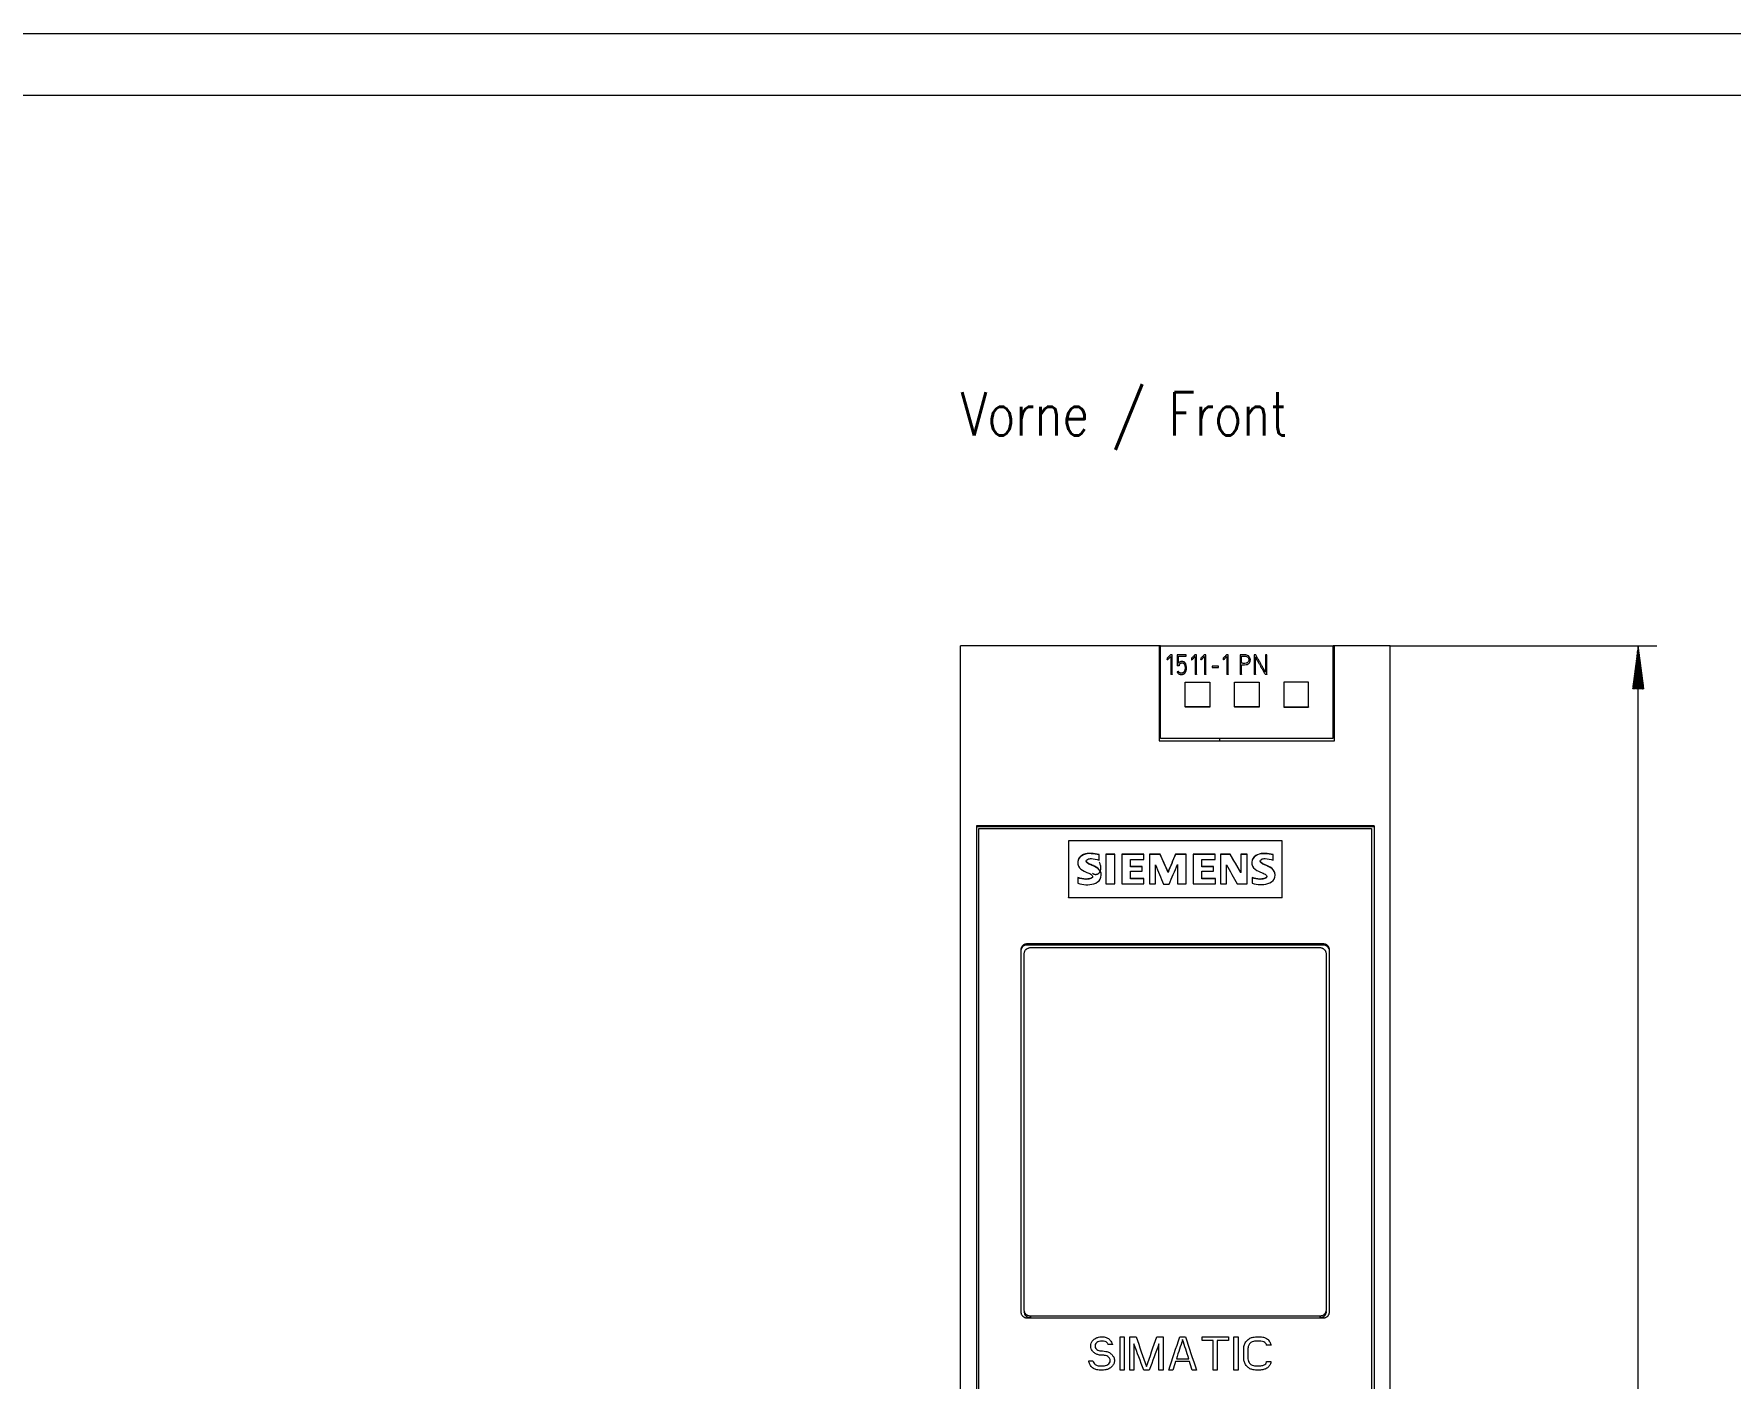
# Model space of a CAD drawing. Header units: millimetres. Extents: x 0 to 594, y 0 to 420.
# Drawn here: x 159.9 to 297.3, y 311.1 to 420 of the extents above; entities that cross this region are included whole.
import ezdxf

# ---------------------------------------------------------------- set-up
doc = ezdxf.new("R2010")
doc.units = ezdxf.units.MM
for name, color, linetype in [('1', 7, 'Continuous'), ('200', 7, 'Continuous'), ('201', 7, 'Continuous')]:
    doc.layers.add(name, color=color, linetype=linetype)
doc.styles.add('latin_extended', font='simplex.shx')

msp = doc.modelspace()

# ---------------------------------------------------------------- hatches: boundary and pattern name
at = {"layer": '200', "linetype": 'Continuous', "lineweight": 13}
h = msp.add_hatch(dxfattribs=at)
h.set_pattern_fill('ANSI31', scale=0.0062, style=0)
h.paths.add_polyline_path([(289.84, 370.44), (290.3, 366.94), (289.38, 366.94)], flags=0)

# ---------------------------------------------------------------- linework, layer by layer
at = {"layer": '1', "color": 7, "linetype": 'Continuous', "lineweight": 13}
for p, q in [((234.94, 228.44), (234.94, 370.44)), ((251.04, 370.44), (234.94, 370.44)), ((251.04, 370.44), (251.04, 362.74)), ((251.14, 370.44), (251.04, 370.44)), ((251.14, 362.94), (251.14, 370.44)), ((251.14, 370.44), (265.14, 370.44)), ((252.09, 369.7), (251.95, 369.7)), ((251.98, 369.56), (251.98, 368.12)), ((252.09, 368.12), (252.09, 369.7)), ((252.49, 369.71), (252.49, 368.83)), ((253.23, 369.71), (252.49, 369.71)), ((252.6, 369.01), (252.6, 369.6)), ((252.6, 369.6), (253.23, 369.6)), ((253.23, 369.6), (253.23, 369.71)), ((254.07, 369.7), (253.93, 369.7)), ((253.96, 369.56), (253.96, 368.12)), ((254.07, 368.12), (254.07, 369.7)), ((254.82, 369.7), (254.68, 369.7)), ((254.71, 369.56), (254.71, 368.12)), ((254.82, 368.12), (254.82, 369.7)), ((256.63, 369.7), (256.49, 369.7)), ((256.52, 369.56), (256.52, 368.12)), ((256.63, 368.12), (256.63, 369.7)), ((257.6, 369.71), (257.6, 368.12)), ((257.72, 369.01), (257.72, 369.59)), ((258.86, 369.71), (258.72, 369.71)), ((258.72, 369.71), (258.72, 368.12)), ((258.83, 368.12), (258.83, 369.53)), ((259.76, 369.71), (259.64, 369.71)), ((259.64, 369.71), (259.64, 368.3)), ((259.76, 368.12), (259.76, 369.71)), ((265.14, 362.94), (265.14, 370.44)), ((265.24, 370.44), (265.14, 370.44)), ((265.24, 362.74), (265.24, 370.44)), ((269.74, 370.44), (265.24, 370.44)), ((269.74, 231.44), (269.74, 370.44)), ((251.14, 368.74), (251.04, 368.74)), ((251.68, 369.42), (251.68, 369.3)), ((251.68, 369.42), (251.68, 369.41)), ((251.68, 369.41), (251.68, 369.29)), ((251.68, 369.3), (251.68, 369.29)), ((252.49, 368.83), (252.66, 368.83)), ((252.49, 368.83), (252.49, 368.82)), ((252.59, 368.36), (252.49, 368.31)), ((252.49, 368.31), (252.49, 368.3)), ((252.66, 368.83), (252.67, 368.88)), ((252.66, 368.82), (252.67, 368.87)), ((252.66, 368.83), (252.66, 368.82)), ((252.67, 368.88), (252.67, 368.87)), ((253.25, 368.62), (253.25, 368.63)), ((253.66, 369.42), (253.67, 369.3)), ((253.66, 369.42), (253.66, 369.41)), ((253.66, 369.41), (253.67, 369.29)), ((253.67, 369.3), (253.67, 369.29)), ((254.41, 369.42), (254.42, 369.3)), ((254.41, 369.42), (254.41, 369.41)), ((254.41, 369.41), (254.42, 369.29)), ((254.42, 369.3), (254.42, 369.29)), ((255.84, 368.78), (255.33, 368.78)), ((255.33, 368.78), (255.33, 368.67)), ((255.33, 368.67), (255.33, 368.66)), ((255.33, 368.67), (255.84, 368.67)), ((255.84, 368.67), (255.84, 368.78)), ((255.84, 368.67), (255.84, 368.66)), ((256.22, 369.42), (256.23, 369.3)), ((256.22, 369.42), (256.22, 369.41)), ((256.22, 369.41), (256.23, 369.29)), ((256.23, 369.3), (256.23, 369.29)), ((257.72, 368.12), (257.72, 368.9)), ((257.72, 368.9), (257.72, 368.9)), ((258.42, 369.28), (258.42, 369.29)), ((265.24, 368.74), (265.14, 368.74)), ((251.98, 368.12), (251.98, 368.1)), ((251.98, 368.12), (252.09, 368.12)), ((252.09, 368.12), (252.09, 368.1)), ((253.14, 365.48), (253.14, 367.48)), ((253.14, 367.48), (255.14, 367.48)), ((253.96, 368.12), (253.96, 368.1)), ((253.96, 368.12), (254.07, 368.12)), ((254.07, 368.12), (254.07, 368.1)), ((254.71, 368.12), (254.71, 368.1)), ((254.71, 368.12), (254.82, 368.12)), ((254.82, 368.12), (254.82, 368.1)), ((255.14, 367.48), (255.14, 365.48)), ((256.52, 368.12), (256.52, 368.1)), ((256.52, 368.12), (256.63, 368.12)), ((256.63, 368.12), (256.63, 368.1)), ((257.14, 365.48), (257.14, 367.48)), ((257.14, 367.48), (259.14, 367.48)), ((257.6, 368.12), (257.6, 368.11)), ((257.6, 368.12), (257.72, 368.12)), ((257.72, 368.12), (257.72, 368.11)), ((258.72, 368.12), (258.83, 368.12)), ((258.72, 368.12), (258.72, 368.11)), ((258.83, 368.12), (258.83, 368.11)), ((259.14, 367.48), (259.14, 365.48)), ((259.62, 368.12), (259.76, 368.12)), ((259.62, 368.12), (259.62, 368.11)), ((259.76, 368.12), (259.76, 368.11)), ((261.14, 367.48), (261.14, 365.48)), ((263.14, 367.48), (261.14, 367.48)), ((263.14, 365.48), (263.14, 367.48)), ((255.14, 365.48), (253.14, 365.48)), ((253.14, 365.48), (253.14, 365.45)), ((255.14, 365.45), (253.14, 365.45)), ((255.14, 365.48), (255.14, 365.45)), ((257.14, 365.48), (257.14, 365.45)), ((259.14, 365.48), (257.14, 365.48)), ((259.14, 365.45), (257.14, 365.45)), ((259.14, 365.48), (259.14, 365.45)), ((261.14, 365.48), (261.14, 365.45)), ((261.14, 365.48), (263.14, 365.48)), ((261.14, 365.45), (263.14, 365.45)), ((263.14, 365.48), (263.14, 365.45)), ((251.14, 362.94), (251.04, 362.94)), ((251.04, 362.74), (265.24, 362.74)), ((255.94, 362.74), (255.94, 362.94)), ((269.75, 363.98), (269.74, 363.98)), ((269.75, 363.98), (269.74, 363.98)), ((269.74, 362.36), (269.75, 362.36)), ((269.74, 362.36), (269.75, 362.36)), ((236.24, 355.84), (236.24, 243.99)), ((268.44, 355.84), (236.24, 355.84)), ((268.44, 355.84), (268.44, 243.99)), ((268.44, 355.77), (236.24, 355.77)), ((236.44, 306.54), (236.44, 355.63)), ((236.44, 355.63), (268.24, 355.63)), ((243.69, 354.64), (243.69, 350.04)), ((260.99, 354.64), (243.69, 354.64)), ((260.99, 350.04), (260.99, 354.64)), ((268.24, 355.63), (268.24, 306.54)), ((246.18, 353.06), (246.18, 353.52)), ((246.72, 353.55), (246.72, 351.14)), ((247.46, 353.55), (246.72, 353.55)), ((247.46, 353.53), (246.72, 353.53)), ((247.46, 351.14), (247.46, 353.55)), ((248.02, 353.55), (248.02, 351.14)), ((249.79, 353.55), (248.02, 353.55)), ((249.79, 353.53), (248.02, 353.53)), ((248.71, 353.12), (249.79, 353.12)), ((248.71, 352.55), (248.71, 353.12)), ((249.79, 353.12), (249.79, 353.55)), ((250.25, 353.55), (250.25, 351.14)), ((251.12, 353.55), (250.25, 353.55)), ((251.12, 353.53), (250.25, 353.53)), ((251.12, 353.53), (251.12, 353.55)), ((252.35, 353.53), (252.35, 353.55)), ((253.22, 353.55), (252.35, 353.55)), ((253.22, 353.53), (252.35, 353.53)), ((253.22, 351.14), (253.22, 353.55)), ((253.78, 353.55), (253.78, 351.14)), ((255.57, 353.55), (253.78, 353.55)), ((255.57, 353.53), (253.78, 353.53)), ((254.5, 353.12), (255.57, 353.12)), ((254.5, 352.55), (254.5, 353.12)), ((255.57, 353.12), (255.57, 353.55)), ((256.01, 353.55), (256.01, 351.14)), ((256.8, 353.55), (256.01, 353.55)), ((256.8, 353.53), (256.01, 353.53)), ((256.8, 353.53), (256.8, 353.55)), ((257.65, 353.55), (257.65, 352.07)), ((258.16, 353.55), (257.65, 353.55)), ((258.16, 353.53), (257.65, 353.53)), ((258.16, 351.14), (258.16, 353.55)), ((260.26, 353.06), (260.26, 353.52)), ((245.13, 353), (245.13, 352.98)), ((245.55, 352.65), (245.72, 352.65)), ((245.65, 351.73), (245.65, 351.75)), ((248.71, 352.53), (248.71, 352.55)), ((249.66, 352.55), (248.71, 352.55)), ((249.66, 352.53), (248.71, 352.53)), ((248.71, 352.17), (249.66, 352.17)), ((248.71, 351.58), (248.71, 352.17)), ((249.66, 352.17), (249.66, 352.55)), ((250.74, 351.14), (250.74, 352.68)), ((251.76, 352.07), (251.76, 352.09)), ((252.53, 352.71), (252.53, 351.14)), ((254.5, 352.53), (254.5, 352.55)), ((255.45, 352.55), (254.5, 352.55)), ((255.45, 352.53), (254.5, 352.53)), ((254.5, 352.17), (255.45, 352.17)), ((254.5, 351.58), (254.5, 352.17)), ((255.45, 352.17), (255.45, 352.55)), ((256.5, 351.14), (256.5, 352.68)), ((257.65, 352.04), (257.65, 352.07)), ((259.23, 352.99), (259.23, 352.97)), ((259.76, 351.73), (259.76, 351.75)), ((244.46, 351.66), (244.46, 351.2)), ((246.72, 351.14), (247.46, 351.14)), ((248.02, 351.14), (249.81, 351.14)), ((248.71, 351.56), (248.71, 351.58)), ((249.81, 351.58), (248.71, 351.58)), ((249.81, 351.56), (248.71, 351.56)), ((249.81, 351.14), (249.81, 351.58)), ((250.25, 351.14), (250.74, 351.14)), ((251.4, 351.12), (251.84, 351.12)), ((252.53, 351.14), (253.22, 351.14)), ((253.78, 351.14), (255.6, 351.14)), ((254.5, 351.56), (254.5, 351.58)), ((255.6, 351.58), (254.5, 351.58)), ((255.6, 351.56), (254.5, 351.56)), ((255.6, 351.14), (255.6, 351.58)), ((256.01, 351.14), (256.5, 351.14)), ((257.37, 351.14), (258.16, 351.14)), ((258.57, 351.66), (258.57, 351.2)), ((243.69, 350.02), (243.69, 350.04)), ((243.69, 350.04), (260.99, 350.04)), ((260.99, 350.02), (243.69, 350.02)), ((260.99, 350.02), (260.99, 350.04)), ((264.34, 346.28), (240.34, 346.28)), ((264.34, 346.19), (240.34, 346.19)), ((239.84, 345.78), (239.84, 316.48)), ((240.09, 345.45), (240.09, 316.65)), ((264.59, 316.65), (264.59, 345.45)), ((264.84, 316.48), (264.84, 345.78)), ((240.34, 315.98), (264.34, 315.98)), ((245.51, 313.7), (245.51, 313.7)), ((247.25, 313.82), (246.92, 313.82)), ((246.92, 313.82), (246.92, 313.81)), ((247.25, 313.82), (247.25, 313.81)), ((247.87, 314.45), (248.21, 314.45)), ((247.87, 311.75), (247.87, 314.45)), ((248.21, 314.45), (248.21, 311.75)), ((248.66, 314.45), (249.17, 314.45)), ((248.66, 311.75), (248.66, 314.45)), ((249, 313.88), (249, 311.75)), ((250.85, 314.45), (251.36, 314.45)), ((251.02, 311.75), (251.02, 313.88)), ((251.36, 314.45), (251.36, 311.75)), ((252.71, 314.45), (253.16, 314.45)), ((252.94, 314.22), (252.94, 314.21)), ((254.51, 314.16), (254.51, 314.45)), ((254.51, 314.45), (256.65, 314.45)), ((255.41, 314.16), (254.51, 314.16)), ((255.41, 311.75), (255.41, 314.16)), ((255.75, 314.16), (255.75, 311.75)), ((256.65, 314.16), (255.75, 314.16)), ((256.65, 314.45), (256.65, 314.16)), ((257.1, 311.75), (257.1, 314.45)), ((257.1, 314.45), (257.44, 314.45)), ((257.44, 314.45), (257.44, 311.75)), ((257.88, 313.39), (257.88, 313.39)), ((259.74, 313.76), (259.74, 313.75)), ((260.08, 313.76), (259.74, 313.76)), ((260.08, 313.76), (260.08, 313.75)), ((245.34, 312.5), (245.34, 312.49)), ((245.34, 312.5), (245.68, 312.5)), ((247.42, 312.52), (247.42, 312.53)), ((253.5, 312.44), (252.37, 312.44)), ((252.43, 312.67), (253.44, 312.67)), ((259.74, 312.44), (260.08, 312.44)), ((260.08, 312.44), (260.08, 312.43)), ((248.21, 311.75), (247.87, 311.75)), ((249, 311.75), (248.66, 311.75)), ((250.24, 311.75), (249.79, 311.75)), ((251.36, 311.75), (251.02, 311.75)), ((252.15, 311.75), (251.81, 311.75)), ((254.06, 311.75), (253.72, 311.75)), ((255.75, 311.75), (255.41, 311.75)), ((257.44, 311.75), (257.1, 311.75))]:
    msp.add_line(p, q, dxfattribs=at)
at = {"layer": '1', "color": 7, "linetype": 'Continuous', "lineweight": 25}
for p, q in [((240.34, 346.28), (240.34, 346.19)), ((264.34, 346.28), (264.34, 346.19)), ((240.59, 316.15), (240.59, 316.01)), ((264.09, 316.15), (264.09, 316.01))]:
    msp.add_line(p, q, dxfattribs=at)
at = {"layer": '1', "color": 7, "linetype": 'Continuous', "lineweight": 13}
for points, knots in [([(251.95, 369.7), (251.93, 369.68), (251.91, 369.65), (251.86, 369.6), (251.8, 369.54), (251.74, 369.47), (251.7, 369.44), (251.68, 369.42)], [0, 0, 0, 0, 0.162858, 0.31798, 0.564745, 0.81675, 1, 1, 1, 1]), ([(251.68, 369.3), (251.69, 369.3), (251.69, 369.31), (251.7, 369.31), (251.71, 369.31), (251.72, 369.31), (251.74, 369.33), (251.76, 369.34), (251.78, 369.36), (251.81, 369.39), (251.84, 369.42), (251.88, 369.46), (251.92, 369.51), (251.96, 369.54), (251.98, 369.56)], [0, 0, 0, 0, 0.016663, 0.036768, 0.060496, 0.092617, 0.138787, 0.199552, 0.277115, 0.3736, 0.489098, 0.629203, 0.799496, 1, 1, 1, 1]), ([(253.93, 369.7), (253.92, 369.68), (253.89, 369.65), (253.84, 369.6), (253.78, 369.54), (253.72, 369.47), (253.68, 369.44), (253.66, 369.42)], [0, 0, 0, 0, 0.162858, 0.31798, 0.564745, 0.81675, 1, 1, 1, 1]), ([(253.67, 369.3), (253.67, 369.3), (253.68, 369.31), (253.68, 369.31), (253.69, 369.31), (253.71, 369.31), (253.72, 369.33), (253.74, 369.34), (253.76, 369.36), (253.79, 369.39), (253.82, 369.42), (253.86, 369.46), (253.91, 369.51), (253.94, 369.54), (253.96, 369.56)], [0, 0, 0, 0, 0.016663, 0.036768, 0.060496, 0.092617, 0.138787, 0.199552, 0.277115, 0.3736, 0.489098, 0.629203, 0.799496, 1, 1, 1, 1]), ([(254.68, 369.7), (254.67, 369.68), (254.64, 369.65), (254.59, 369.6), (254.53, 369.54), (254.47, 369.47), (254.43, 369.44), (254.41, 369.42)], [0, 0, 0, 0, 0.162858, 0.31798, 0.564745, 0.81675, 1, 1, 1, 1]), ([(254.42, 369.3), (254.42, 369.3), (254.43, 369.31), (254.43, 369.31), (254.44, 369.31), (254.46, 369.31), (254.47, 369.33), (254.49, 369.34), (254.51, 369.36), (254.54, 369.39), (254.57, 369.42), (254.61, 369.46), (254.66, 369.51), (254.69, 369.54), (254.71, 369.56)], [0, 0, 0, 0, 0.016663, 0.036768, 0.060496, 0.092617, 0.138787, 0.199552, 0.277115, 0.3736, 0.489098, 0.629203, 0.799496, 1, 1, 1, 1]), ([(256.49, 369.7), (256.48, 369.68), (256.45, 369.65), (256.4, 369.6), (256.34, 369.54), (256.28, 369.47), (256.24, 369.44), (256.22, 369.42)], [0, 0, 0, 0, 0.162858, 0.31798, 0.564745, 0.81675, 1, 1, 1, 1]), ([(256.23, 369.3), (256.23, 369.3), (256.24, 369.31), (256.24, 369.31), (256.25, 369.31), (256.27, 369.31), (256.28, 369.33), (256.3, 369.34), (256.32, 369.36), (256.35, 369.39), (256.38, 369.42), (256.42, 369.46), (256.47, 369.51), (256.5, 369.54), (256.52, 369.56)], [0, 0, 0, 0, 0.016663, 0.036768, 0.060496, 0.092617, 0.138787, 0.199552, 0.277115, 0.3736, 0.489098, 0.629203, 0.799496, 1, 1, 1, 1]), ([(257.72, 368.9), (257.76, 368.9), (257.88, 368.9), (258.06, 368.89), (258.24, 368.95), (258.35, 369.05), (258.43, 369.2), (258.43, 369.38), (258.35, 369.55), (258.22, 369.66), (258.05, 369.71), (257.91, 369.7), (257.76, 369.71), (257.66, 369.71), (257.6, 369.71)], [0, 0, 0, 0, 0.064511, 0.182377, 0.270461, 0.342666, 0.415214, 0.51664, 0.603594, 0.693246, 0.767309, 0.856194, 0.90688, 1, 1, 1, 1]), ([(257.72, 369.59), (257.76, 369.59), (257.87, 369.59), (258.03, 369.6), (258.17, 369.55), (258.26, 369.47), (258.31, 369.36), (258.31, 369.24), (258.27, 369.13), (258.18, 369.06), (258.04, 369), (257.88, 369.01), (257.76, 369.01), (257.72, 369.01)], [0, 0, 0, 0, 0.084473, 0.223376, 0.307106, 0.377633, 0.462213, 0.538184, 0.617443, 0.69261, 0.751352, 0.915527, 1, 1, 1, 1]), ([(258.83, 369.53), (258.83, 369.52), (258.84, 369.5), (258.86, 369.46), (258.89, 369.42), (258.92, 369.36), (258.95, 369.3), (258.99, 369.24), (259.03, 369.17), (259.07, 369.09), (259.12, 369.01), (259.16, 368.93), (259.21, 368.85), (259.28, 368.72), (259.37, 368.56), (259.49, 368.34), (259.58, 368.19), (259.62, 368.12)], [0, 0, 0, 0, 0.017881, 0.043036, 0.075471, 0.113785, 0.156579, 0.203853, 0.254825, 0.308715, 0.365522, 0.423995, 0.482881, 0.542179, 0.685414, 0.838021, 1, 1, 1, 1]), ([(259.64, 368.3), (259.64, 368.31), (259.63, 368.33), (259.61, 368.37), (259.58, 368.41), (259.55, 368.47), (259.52, 368.53), (259.48, 368.59), (259.44, 368.67), (259.4, 368.74), (259.35, 368.82), (259.31, 368.9), (259.26, 368.98), (259.19, 369.11), (259.1, 369.27), (258.98, 369.48), (258.9, 369.63), (258.86, 369.71)], [0, 0, 0, 0, 0.019057, 0.045144, 0.078261, 0.117077, 0.160259, 0.207807, 0.259003, 0.31313, 0.370188, 0.428711, 0.487234, 0.545757, 0.688172, 0.839586, 1, 1, 1, 1]), ([(252.49, 368.31), (252.5, 368.3), (252.52, 368.27), (252.54, 368.23), (252.58, 368.19), (252.61, 368.17), (252.64, 368.15), (252.68, 368.13), (252.71, 368.12), (252.75, 368.11), (252.78, 368.11), (252.81, 368.11), (252.83, 368.11), (252.86, 368.11), (252.91, 368.11), (252.96, 368.12), (253.01, 368.14), (253.06, 368.17), (253.1, 368.2), (253.14, 368.24), (253.17, 368.29), (253.2, 368.35), (253.22, 368.41), (253.24, 368.47), (253.25, 368.55), (253.25, 368.65), (253.24, 368.77), (253.22, 368.91), (253.17, 369.02), (253.1, 369.1), (253.01, 369.15), (252.93, 369.16), (252.87, 369.16), (252.84, 369.15), (252.8, 369.15), (252.77, 369.14), (252.74, 369.13), (252.71, 369.11), (252.69, 369.1), (252.67, 369.08), (252.65, 369.07), (252.63, 369.05), (252.61, 369.03), (252.6, 369.02), (252.6, 369.01)], [0, 0, 0, 0, 0.024069, 0.045895, 0.065947, 0.084694, 0.102332, 0.119106, 0.135048, 0.150058, 0.164263, 0.177124, 0.187995, 0.196882, 0.221955, 0.246228, 0.270266, 0.294235, 0.318316, 0.3431, 0.368916, 0.395996, 0.424718, 0.455141, 0.487371, 0.521739, 0.59301, 0.653818, 0.706175, 0.751859, 0.794087, 0.838462, 0.856298, 0.873015, 0.888721, 0.903495, 0.9174, 0.930548, 0.943125, 0.955271, 0.967063, 0.978466, 0.989425, 1, 1, 1, 1]), ([(252.67, 368.88), (252.67, 368.88), (252.67, 368.89), (252.67, 368.9), (252.67, 368.92), (252.68, 368.93), (252.69, 368.95), (252.71, 368.97), (252.73, 368.99), (252.76, 369.01), (252.79, 369.02), (252.82, 369.04), (252.87, 369.04), (252.91, 369.05), (252.96, 369.04), (253, 369.03), (253.04, 369), (253.06, 368.96), (253.09, 368.92), (253.1, 368.88), (253.12, 368.83), (253.13, 368.79), (253.13, 368.74), (253.14, 368.7), (253.14, 368.66), (253.14, 368.61), (253.14, 368.57), (253.13, 368.52), (253.12, 368.47), (253.11, 368.42), (253.09, 368.38), (253.07, 368.34), (253.04, 368.31), (253.01, 368.28), (252.98, 368.25), (252.94, 368.23), (252.9, 368.22), (252.86, 368.22), (252.83, 368.22), (252.8, 368.22), (252.78, 368.22), (252.75, 368.23), (252.73, 368.23), (252.71, 368.24), (252.69, 368.25), (252.66, 368.27), (252.64, 368.29), (252.63, 368.31), (252.61, 368.33), (252.6, 368.35), (252.59, 368.36)], [0, 0, 0, 0, 0.003835, 0.010291, 0.019409, 0.030552, 0.043292, 0.05784, 0.074033, 0.091897, 0.111744, 0.133944, 0.159245, 0.188187, 0.215554, 0.240583, 0.265389, 0.291021, 0.31727, 0.344637, 0.372616, 0.400483, 0.428409, 0.454895, 0.478324, 0.498718, 0.529219, 0.559061, 0.588457, 0.616902, 0.643928, 0.66984, 0.694837, 0.719271, 0.743714, 0.768159, 0.792837, 0.81861, 0.833136, 0.847541, 0.86185, 0.876011, 0.890073, 0.904195, 0.91847, 0.932995, 0.947925, 0.96372, 0.980987, 1, 1, 1, 1]), ([(246.18, 353.52), (245.76, 353.6), (245.31, 353.68), (244.71, 353.44), (244.53, 353.28), (244.41, 352.86), (244.44, 352.62), (244.71, 352.28), (244.92, 352.19), (245.22, 352.06), (245.32, 352.02), (245.52, 351.92), (245.64, 351.87), (245.66, 351.65), (245.52, 351.59), (245.31, 351.54), (245.2, 351.53), (244.88, 351.53), (244.67, 351.58), (244.46, 351.66)], [0, 0, 0, 0, 0.25, 0.25, 0.375, 0.375, 0.5, 0.5, 0.625, 0.625, 0.6875, 0.6875, 0.75, 0.75, 0.8125, 0.8125, 0.875, 0.875, 1, 1, 1, 1]), ([(246.18, 353.5), (245.76, 353.58), (245.31, 353.66), (244.71, 353.42), (244.53, 353.26), (244.45, 352.98), (244.44, 352.91), (244.44, 352.85)], [0, 0, 0, 0, 0.604504, 0.604504, 0.906756, 0.906756, 1, 1, 1, 1]), ([(244.46, 351.2), (244.88, 351.07), (245.33, 351.02), (245.95, 351.22), (246.16, 351.34), (246.37, 351.72), (246.37, 351.96), (246.19, 352.35), (245.99, 352.48), (245.6, 352.67), (245.38, 352.73), (245.17, 352.9), (245.13, 352.95), (245.14, 353.06), (245.18, 353.1), (245.33, 353.18), (245.44, 353.19), (245.76, 353.19), (245.97, 353.13), (246.18, 353.06)], [0, 0, 0, 0, 0.25, 0.25, 0.375, 0.375, 0.5, 0.5, 0.625, 0.625, 0.75, 0.75, 0.78125, 0.78125, 0.8125, 0.8125, 0.875, 0.875, 1, 1, 1, 1]), ([(260.26, 353.52), (259.84, 353.59), (259.4, 353.68), (258.8, 353.42), (258.62, 353.26), (258.51, 352.84), (258.55, 352.61), (258.83, 352.27), (259.04, 352.18), (259.34, 352.05), (259.44, 352.01), (259.64, 351.92), (259.76, 351.86), (259.76, 351.64), (259.62, 351.59), (259.41, 351.54), (259.31, 351.53), (258.98, 351.53), (258.77, 351.58), (258.57, 351.66)], [0, 0, 0, 0, 0.25, 0.25, 0.375, 0.375, 0.5, 0.5, 0.625, 0.625, 0.6875, 0.6875, 0.75, 0.75, 0.8125, 0.8125, 0.875, 0.875, 1, 1, 1, 1]), ([(260.26, 353.5), (259.84, 353.57), (259.4, 353.66), (258.8, 353.4), (258.62, 353.24), (258.55, 352.97), (258.54, 352.91), (258.54, 352.84)], [0, 0, 0, 0, 0.608435, 0.608435, 0.912652, 0.912652, 1, 1, 1, 1]), ([(258.57, 351.2), (258.99, 351.08), (259.43, 351.03), (260.05, 351.23), (260.25, 351.34), (260.46, 351.73), (260.46, 351.97), (260.27, 352.35), (260.07, 352.48), (259.68, 352.67), (259.46, 352.72), (259.26, 352.9), (259.23, 352.95), (259.23, 353.06), (259.27, 353.1), (259.41, 353.18), (259.53, 353.19), (259.85, 353.18), (260.06, 353.14), (260.26, 353.06)], [0, 0, 0, 0, 0.25, 0.25, 0.375, 0.375, 0.5, 0.5, 0.625, 0.625, 0.75, 0.75, 0.78125, 0.78125, 0.8125, 0.8125, 0.875, 0.875, 1, 1, 1, 1]), ([(245.65, 351.73), (245.65, 351.62), (245.52, 351.57), (245.31, 351.52), (245.2, 351.51), (244.88, 351.51), (244.67, 351.55), (244.46, 351.63)], [0, 0, 0, 0, 0.245615, 0.245615, 0.497077, 0.497077, 1, 1, 1, 1]), ([(246.35, 351.83), (246.35, 351.94), (246.32, 352.04), (246.19, 352.33), (245.99, 352.46), (245.6, 352.65), (245.38, 352.7), (245.17, 352.88), (245.13, 352.93), (245.13, 352.98)], [0, 0, 0, 0, 0.176128, 0.176128, 0.543252, 0.543252, 0.910376, 0.910376, 1, 1, 1, 1]), ([(245.63, 352.01), (245.63, 352.01), (245.65, 351.99), (245.67, 351.97), (245.71, 351.95), (245.74, 351.94), (245.77, 351.93), (245.81, 351.92), (245.84, 351.92), (245.87, 351.91), (245.89, 351.91), (245.93, 351.91), (245.97, 351.92), (246.02, 351.93), (246.07, 351.95), (246.12, 351.97), (246.16, 352.01), (246.2, 352.05), (246.23, 352.1), (246.26, 352.16), (246.28, 352.22), (246.3, 352.28), (246.31, 352.35), (246.31, 352.46), (246.31, 352.58), (246.28, 352.72), (246.23, 352.82), (246.19, 352.88), (246.17, 352.9)], [0, 0, 0, 0, 0.007702, 0.035078, 0.060831, 0.085325, 0.108603, 0.13052, 0.151262, 0.170042, 0.185916, 0.198893, 0.235504, 0.270947, 0.306046, 0.341046, 0.376209, 0.412398, 0.450094, 0.489636, 0.531575, 0.575999, 0.623061, 0.673244, 0.777314, 0.866104, 0.942555, 1, 1, 1, 1]), ([(259.76, 351.73), (259.76, 351.73), (259.76, 351.73), (259.76, 351.62), (259.62, 351.57), (259.41, 351.52), (259.31, 351.51), (258.98, 351.51), (258.77, 351.56), (258.57, 351.63)], [0, 0, 0, 0, 0.000937, 0.000937, 0.250703, 0.250703, 0.500468, 0.500468, 1, 1, 1, 1]), ([(260.43, 351.83), (260.43, 351.94), (260.41, 352.04), (260.27, 352.33), (260.07, 352.46), (259.68, 352.65), (259.46, 352.7), (259.26, 352.88), (259.23, 352.92), (259.23, 352.97)], [0, 0, 0, 0, 0.179782, 0.179782, 0.546217, 0.546217, 0.912651, 0.912651, 1, 1, 1, 1]), ([(240.34, 346.28), (240.3, 346.28), (240.27, 346.27), (240.22, 346.27), (240.21, 346.26), (240.18, 346.25), (240.16, 346.25), (240.11, 346.23), (240.09, 346.21), (240.05, 346.19), (240.03, 346.18), (240.01, 346.16), (239.99, 346.14), (239.96, 346.11), (239.94, 346.08), (239.91, 346.04), (239.9, 346.03), (239.89, 346), (239.88, 345.99), (239.87, 345.96), (239.86, 345.94), (239.85, 345.91), (239.85, 345.89), (239.84, 345.85), (239.84, 345.81), (239.84, 345.78)], [0, 0, 0, 0, 0.125, 0.125, 0.1875, 0.1875, 0.25, 0.25, 0.375, 0.375, 0.4375, 0.4375, 0.5, 0.5, 0.625, 0.625, 0.6875, 0.6875, 0.75, 0.75, 0.8125, 0.8125, 0.875, 0.875, 1, 1, 1, 1]), ([(240.34, 346.19), (240.3, 346.19), (240.26, 346.19), (240.17, 346.16), (240.12, 346.14), (240.02, 346.08), (239.98, 346.05), (239.91, 345.96), (239.88, 345.91), (239.85, 345.8), (239.84, 345.75), (239.84, 345.69)], [0, 0, 0, 0, 0.140238, 0.140238, 0.355178, 0.355178, 0.570119, 0.570119, 0.785059, 0.785059, 1, 1, 1, 1]), ([(264.84, 345.78), (264.84, 345.81), (264.83, 345.85), (264.82, 345.89), (264.82, 345.91), (264.81, 345.94), (264.8, 345.96), (264.79, 346), (264.77, 346.03), (264.74, 346.07), (264.73, 346.08), (264.71, 346.11), (264.7, 346.12), (264.67, 346.16), (264.64, 346.18), (264.6, 346.2), (264.59, 346.21), (264.56, 346.23), (264.54, 346.23), (264.51, 346.25), (264.5, 346.25), (264.47, 346.26), (264.45, 346.27), (264.4, 346.27), (264.37, 346.28), (264.34, 346.28)], [0, 0, 0, 0, 0.125, 0.125, 0.1875, 0.1875, 0.25, 0.25, 0.375, 0.375, 0.4375, 0.4375, 0.5, 0.5, 0.625, 0.625, 0.6875, 0.6875, 0.75, 0.75, 0.8125, 0.8125, 0.875, 0.875, 1, 1, 1, 1]), ([(264.84, 345.69), (264.84, 345.73), (264.83, 345.76), (264.81, 345.85), (264.79, 345.91), (264.73, 346), (264.69, 346.05), (264.6, 346.11), (264.55, 346.14), (264.45, 346.18), (264.39, 346.19), (264.34, 346.19)], [0, 0, 0, 0, 0.140238, 0.140238, 0.355178, 0.355178, 0.570119, 0.570119, 0.785059, 0.785059, 1, 1, 1, 1]), ([(240.59, 345.95), (240.55, 345.95), (240.52, 345.95), (240.47, 345.94), (240.46, 345.93), (240.43, 345.92), (240.41, 345.92), (240.36, 345.9), (240.34, 345.88), (240.29, 345.86), (240.28, 345.85), (240.26, 345.83), (240.24, 345.82), (240.21, 345.78), (240.19, 345.76), (240.16, 345.71), (240.15, 345.7), (240.14, 345.67), (240.12, 345.64), (240.11, 345.61), (240.1, 345.58), (240.1, 345.56), (240.09, 345.52), (240.09, 345.48), (240.09, 345.45)], [0, 0, 0, 0, 0.125, 0.125, 0.1875, 0.1875, 0.25, 0.25, 0.375, 0.375, 0.4375, 0.4375, 0.5, 0.5, 0.625, 0.625, 0.6875, 0.6875, 0.75, 0.8125, 0.8125, 0.875, 0.875, 1, 1, 1, 1]), ([(264.59, 345.45), (264.59, 345.48), (264.58, 345.52), (264.57, 345.56), (264.57, 345.58), (264.56, 345.61), (264.55, 345.63), (264.54, 345.67), (264.52, 345.7), (264.49, 345.74), (264.48, 345.75), (264.46, 345.78), (264.45, 345.79), (264.42, 345.83), (264.39, 345.85), (264.35, 345.87), (264.34, 345.88), (264.31, 345.9), (264.28, 345.91), (264.25, 345.92), (264.22, 345.93), (264.2, 345.94), (264.15, 345.95), (264.12, 345.95), (264.09, 345.95)], [0, 0, 0, 0, 0.125, 0.125, 0.1875, 0.1875, 0.25, 0.25, 0.375, 0.375, 0.4375, 0.4375, 0.5, 0.5, 0.625, 0.625, 0.6875, 0.6875, 0.75, 0.8125, 0.8125, 0.875, 0.875, 1, 1, 1, 1]), ([(239.84, 316.48), (239.84, 316.45), (239.84, 316.41), (239.85, 316.37), (239.85, 316.35), (239.86, 316.32), (239.87, 316.3), (239.89, 316.26), (239.9, 316.23), (239.93, 316.19), (239.94, 316.18), (239.96, 316.15), (239.97, 316.14), (240.01, 316.1), (240.03, 316.08), (240.07, 316.06), (240.09, 316.05), (240.11, 316.03), (240.13, 316.03), (240.16, 316.01), (240.17, 316.01), (240.21, 316), (240.22, 315.99), (240.27, 315.98), (240.3, 315.98), (240.34, 315.98)], [0, 0, 0, 0, 0.125, 0.125, 0.1875, 0.1875, 0.25, 0.25, 0.375, 0.375, 0.4375, 0.4375, 0.5, 0.5, 0.625, 0.625, 0.6875, 0.6875, 0.75, 0.75, 0.8125, 0.8125, 0.875, 0.875, 1, 1, 1, 1]), ([(240.09, 316.65), (240.09, 316.62), (240.09, 316.59), (240.1, 316.54), (240.1, 316.52), (240.11, 316.49), (240.12, 316.48), (240.14, 316.43), (240.15, 316.4), (240.18, 316.36), (240.19, 316.35), (240.21, 316.32), (240.22, 316.31), (240.26, 316.28), (240.28, 316.25), (240.32, 316.23), (240.34, 316.22), (240.36, 316.2), (240.39, 316.19), (240.42, 316.18), (240.46, 316.17), (240.47, 316.17), (240.52, 316.16), (240.55, 316.15), (240.59, 316.15)], [0, 0, 0, 0, 0.125, 0.125, 0.1875, 0.1875, 0.25, 0.25, 0.375, 0.375, 0.4375, 0.4375, 0.5, 0.5, 0.625, 0.625, 0.6875, 0.6875, 0.75, 0.8125, 0.8125, 0.875, 0.875, 1, 1, 1, 1]), ([(264.09, 316.15), (264.12, 316.15), (264.15, 316.16), (264.2, 316.17), (264.22, 316.17), (264.25, 316.18), (264.26, 316.18), (264.31, 316.2), (264.34, 316.22), (264.38, 316.25), (264.39, 316.25), (264.42, 316.28), (264.43, 316.29), (264.46, 316.32), (264.48, 316.35), (264.51, 316.39), (264.52, 316.4), (264.53, 316.43), (264.55, 316.46), (264.56, 316.49), (264.57, 316.52), (264.57, 316.54), (264.58, 316.59), (264.59, 316.62), (264.59, 316.65)], [0, 0, 0, 0, 0.125, 0.125, 0.1875, 0.1875, 0.25, 0.25, 0.375, 0.375, 0.4375, 0.4375, 0.5, 0.5, 0.625, 0.625, 0.6875, 0.6875, 0.75, 0.8125, 0.8125, 0.875, 0.875, 1, 1, 1, 1]), ([(264.34, 315.98), (264.37, 315.98), (264.4, 315.98), (264.45, 315.99), (264.47, 316), (264.5, 316.01), (264.51, 316.01), (264.56, 316.03), (264.59, 316.05), (264.63, 316.07), (264.64, 316.08), (264.67, 316.1), (264.68, 316.12), (264.71, 316.15), (264.73, 316.17), (264.76, 316.22), (264.77, 316.23), (264.78, 316.26), (264.79, 316.27), (264.8, 316.3), (264.81, 316.32), (264.82, 316.35), (264.82, 316.37), (264.83, 316.41), (264.84, 316.45), (264.84, 316.48)], [0, 0, 0, 0, 0.125, 0.125, 0.1875, 0.1875, 0.25, 0.25, 0.375, 0.375, 0.4375, 0.4375, 0.5, 0.5, 0.625, 0.625, 0.6875, 0.6875, 0.75, 0.75, 0.8125, 0.8125, 0.875, 0.875, 1, 1, 1, 1]), ([(246.92, 313.82), (246.91, 313.84), (246.88, 313.9), (246.81, 314), (246.64, 314.1), (246.41, 314.11), (246.18, 314.1), (245.97, 314), (245.87, 313.85), (245.84, 313.7), (245.87, 313.55), (245.97, 313.41), (246.19, 313.3), (246.45, 313.31), (246.74, 313.28), (247.01, 313.19), (247.22, 313), (247.38, 312.79), (247.44, 312.53), (247.38, 312.25), (247.21, 312.03), (246.99, 311.85), (246.69, 311.76), (246.36, 311.75), (246.01, 311.76), (245.7, 311.88), (245.48, 312.09), (245.38, 312.32), (245.35, 312.45), (245.34, 312.5)], [0, 0, 0, 0, 0.00994, 0.032085, 0.057683, 0.097198, 0.136713, 0.166117, 0.198493, 0.217023, 0.235252, 0.267919, 0.297323, 0.343747, 0.385028, 0.4333, 0.476347, 0.512475, 0.556001, 0.597606, 0.640557, 0.685406, 0.72689, 0.783776, 0.840663, 0.886045, 0.936174, 0.979053, 1, 1, 1, 1]), ([(245.68, 312.5), (245.69, 312.47), (245.71, 312.38), (245.8, 312.23), (246.04, 312.09), (246.36, 312.1), (246.65, 312.1), (246.88, 312.19), (247.03, 312.33), (247.11, 312.52), (247.04, 312.72), (246.89, 312.86), (246.67, 312.95), (246.41, 312.96), (246.14, 312.97), (245.89, 313.07), (245.68, 313.23), (245.52, 313.45), (245.51, 313.71), (245.52, 313.95), (245.67, 314.17), (245.88, 314.34), (246.11, 314.42), (246.37, 314.46), (246.65, 314.45), (246.94, 314.32), (247.11, 314.12), (247.21, 313.95), (247.25, 313.86), (247.25, 313.82)], [0, 0, 0, 0, 0.014203, 0.04142, 0.081538, 0.134165, 0.186793, 0.220195, 0.24714, 0.279655, 0.308909, 0.339133, 0.372536, 0.416462, 0.460387, 0.497833, 0.539411, 0.583914, 0.61985, 0.656664, 0.694339, 0.742001, 0.779446, 0.808826, 0.862999, 0.907702, 0.951736, 0.98251, 1, 1, 1, 1]), ([(260.08, 312.44), (260.08, 312.38), (260.05, 312.24), (259.92, 312.02), (259.7, 311.86), (259.39, 311.76), (259.04, 311.75), (258.69, 311.76), (258.39, 311.85), (258.17, 312.02), (257.99, 312.25), (257.89, 312.56), (257.88, 312.89), (257.89, 313.31), (257.87, 313.69), (258.02, 313.98), (258.15, 314.17), (258.36, 314.34), (258.69, 314.44), (259.04, 314.45), (259.39, 314.45), (259.69, 314.35), (259.93, 314.18), (260.05, 313.95), (260.08, 313.81), (260.08, 313.76)], [0, 0, 0, 0, 0.026311, 0.061872, 0.104803, 0.143338, 0.20022, 0.257102, 0.295637, 0.330678, 0.378425, 0.41932, 0.469703, 0.519331, 0.604191, 0.627478, 0.656682, 0.704769, 0.743305, 0.800187, 0.857069, 0.895605, 0.935377, 0.980468, 1, 1, 1, 1]), ([(259.74, 313.76), (259.74, 313.8), (259.71, 313.89), (259.59, 314.01), (259.39, 314.09), (259.17, 314.11), (258.93, 314.11), (258.7, 314.1), (258.48, 314.01), (258.33, 313.86), (258.23, 313.64), (258.22, 313.36), (258.23, 313.07), (258.22, 312.8), (258.24, 312.55), (258.32, 312.34), (258.48, 312.19), (258.65, 312.12), (258.85, 312.09), (259.08, 312.1), (259.34, 312.09), (259.6, 312.18), (259.71, 312.32), (259.74, 312.41), (259.74, 312.44)], [0, 0, 0, 0, 0.02454, 0.057206, 0.101847, 0.156442, 0.193154, 0.254301, 0.298943, 0.335508, 0.382972, 0.445244, 0.507654, 0.568154, 0.612645, 0.666149, 0.701262, 0.745903, 0.779306, 0.822359, 0.890733, 0.943192, 0.98106, 1, 1, 1, 1])]:
    msp.add_open_spline(points, degree=3, knots=knots, dxfattribs=at)
for points, degree in [([(251.14, 362.94), (251.14, 362.94)], 1), ([(251.14, 362.94), (255.8, 362.94), (260.47, 362.94), (265.14, 362.94)], 3), ([(265.14, 362.94), (265.14, 362.94), (265.14, 362.94), (265.14, 362.94)], 3), ([(251.76, 352.09), (251.55, 352.58), (251.33, 353.06), (251.12, 353.55)], 3), ([(251.76, 352.07), (251.55, 352.55), (251.33, 353.04), (251.12, 353.53)], 3), ([(252.35, 353.55), (252.15, 353.06), (251.96, 352.58), (251.76, 352.09)], 3), ([(252.35, 353.53), (252.15, 353.04), (251.96, 352.55), (251.76, 352.07)], 3), ([(257.65, 352.07), (257.37, 352.56), (257.09, 353.06), (256.8, 353.55)], 3), ([(257.65, 352.04), (257.37, 352.54), (257.09, 353.03), (256.8, 353.53)], 3), ([(250.74, 352.68), (250.96, 352.16), (251.18, 351.64), (251.4, 351.12)], 3), ([(251.84, 351.12), (252.07, 351.65), (252.3, 352.18), (252.53, 352.71)], 3), ([(256.5, 352.68), (256.79, 352.17), (257.08, 351.66), (257.37, 351.14)], 3), ([(264.09, 345.95), (256.25, 345.95), (248.42, 345.95), (240.59, 345.95)], 3), ([(240.09, 316.5), (240.09, 316.44), (240.11, 316.31), (240.22, 316.14), (240.39, 316.03), (240.52, 316.01), (240.59, 316.01)], 3), ([(240.59, 316.15), (248.42, 316.15), (256.25, 316.15), (264.09, 316.15)], 3), ([(264.09, 316.01), (264.15, 316.01), (264.28, 316.03), (264.45, 316.14), (264.56, 316.31), (264.59, 316.44), (264.59, 316.5)], 3), ([(249.79, 311.75), (249.52, 312.46), (249.26, 313.17), (249, 313.88)], 3), ([(249.17, 314.45), (249.45, 313.65), (249.73, 312.84), (250.01, 312.04)], 3), ([(250.01, 312.04), (250.29, 312.84), (250.57, 313.65), (250.85, 314.45)], 3), ([(251.02, 313.88), (250.76, 313.17), (250.5, 312.46), (250.24, 311.75)], 3), ([(251.81, 311.75), (252.11, 312.65), (252.41, 313.55), (252.71, 314.45)], 3), ([(252.94, 314.22), (252.77, 313.7), (252.6, 313.19), (252.43, 312.67)], 3), ([(253.44, 312.67), (253.27, 313.19), (253.1, 313.7), (252.94, 314.22)], 3), ([(253.16, 314.45), (253.46, 313.55), (253.76, 312.65), (254.06, 311.75)], 3), ([(252.37, 312.44), (252.3, 312.21), (252.22, 311.98), (252.15, 311.75)], 3), ([(253.72, 311.75), (253.65, 311.98), (253.57, 312.21), (253.5, 312.44)], 3)]:
    msp.add_open_spline(points, degree=degree, dxfattribs=at)
at = {"layer": '200', "color": 7, "linetype": 'Continuous', "lineweight": 13}
for p, q in [((269.74, 370.44), (291.34, 370.44)), ((289.84, 223.44), (289.84, 370.44))]:
    msp.add_line(p, q, dxfattribs=at)
at = {"layer": '201', "color": 7, "linetype": 'Continuous', "lineweight": 18}
for p, q in [((594, 420), (0, 420)), ((589, 415), (5, 415))]:
    msp.add_line(p, q, dxfattribs=at)

# ---------------------------------------------------------------- texts
at = {"layer": '200', "color": 7, "linetype": 'Continuous', "lineweight": 18, "insert": (233.07, 386.3), "char_height": 3.5, "attachment_point": 7, "line_spacing_factor": 0.963855, "style": 'latin_extended'}
msp.add_mtext('\\W0.7952; Vorne / Front ', dxfattribs=at)

doc.saveas('drawing.dxf')
